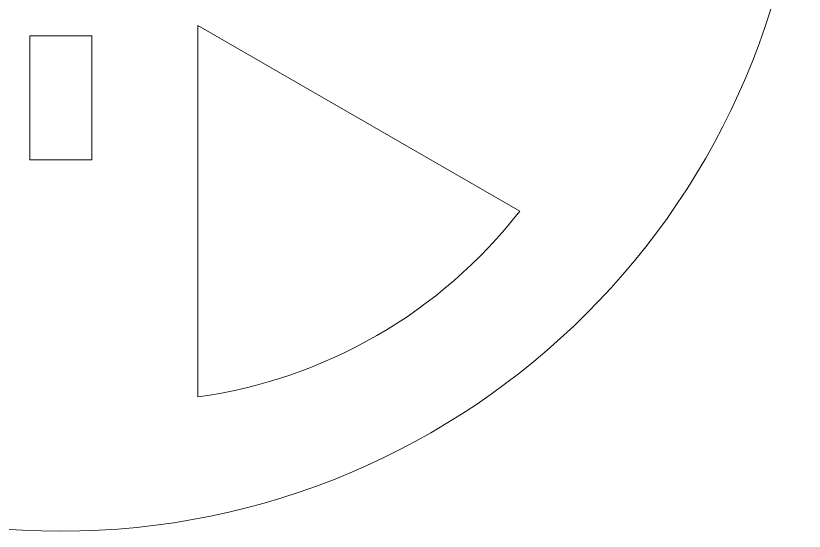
# Model space of a CAD drawing. Header units: inches. Extents: x 0.15 to 9.58, y -4.79 to -0.12.
# Drawn here: x 1.685 to 3.275, y -3.168 to -2.128 of the extents above; entities that cross this region are included whole.
import ezdxf

# ---------------------------------------------------------------- set-up
doc = ezdxf.new("R2010")
doc.units = ezdxf.units.IN
doc.header["$MEASUREMENT"] = 0
doc.layers.add('Layer 1', color=7, linetype='Continuous')

# ---------------------------------------------------------------- blocks, each defined once
blk = doc.blocks.new('block 93')
at = {"layer": 'Layer 1', "color": 7, "lineweight": 15, "true_color": 0xffffff}
blk.add_lwpolyline([(1.7129, -2.4183), (1.7129, -2.1683)], dxfattribs=at)
blk = doc.blocks.new('block 94')
at = {"layer": 'Layer 1', "color": 7, "lineweight": 15, "true_color": 0xffffff}
blk.add_lwpolyline([(1.7129, -2.4183), (1.8379, -2.4183)], dxfattribs=at)
blk = doc.blocks.new('block 95')
at = {"layer": 'Layer 1', "color": 7, "lineweight": 15, "true_color": 0xffffff}
blk.add_lwpolyline([(1.8379, -2.4183), (1.8379, -2.1683)], dxfattribs=at)
blk = doc.blocks.new('block 96')
at = {"layer": 'Layer 1', "color": 7, "lineweight": 15, "true_color": 0xffffff}
blk.add_lwpolyline([(1.8379, -2.1683), (1.7129, -2.1683)], dxfattribs=at)
blk = doc.blocks.new('block 101')
at = {"layer": 'Layer 1', "color": 7, "lineweight": 15, "true_color": 0xffffff}
blk.add_open_spline([(3.2754, -1.6683), (3.2754, -0.8399), (2.6038, -0.1683), (1.7754, -0.1683), (0.9469, -0.1683), (0.2754, -0.8399), (0.2754, -1.6683), (0.2754, -2.4967), (0.9469, -3.1683), (1.7754, -3.1683), (2.6038, -3.1683), (3.2754, -2.4967), (3.2754, -1.6683), (3.2754, -1.6683), (3.2754, -1.6683), (3.2754, -1.6683)], degree=3, knots=[0, 0, 0, 0, 1, 1, 1, 2, 2, 2, 3, 3, 3, 4, 4, 4, 5, 5, 5, 5], dxfattribs=at)
blk = doc.blocks.new('block 115')
at = {"layer": 'Layer 1', "color": 7, "lineweight": 15, "true_color": 0xffffff}
blk.add_lwpolyline([(2.0519, -2.1472), (2.7014, -2.5222)], dxfattribs=at)
blk = doc.blocks.new('block 116')
at = {"layer": 'Layer 1', "color": 7, "lineweight": 15, "true_color": 0xffffff}
blk.add_lwpolyline([(2.0519, -2.1472), (2.0519, -2.8972)], dxfattribs=at)
blk = doc.blocks.new('block 117')
at = {"layer": 'Layer 1', "color": 7, "lineweight": 15, "true_color": 0xffffff}
blk.add_open_spline([(2.0519, -2.8972), (2.309, -2.8616), (2.542, -2.7271), (2.7014, -2.5222)], degree=3, dxfattribs=at)
blk = doc.blocks.new('block 2')
at = {"layer": 'Layer 1'}
for name in ['block 101', 'block 115', 'block 116', 'block 93', 'block 96', 'block 95', 'block 94', 'block 117']:
    blk.add_blockref(name, (0, 0), dxfattribs=at)

msp = doc.modelspace()

# ---------------------------------------------------------------- block references
at = {"layer": 'Layer 1'}
msp.add_blockref('block 2', (0, 0), dxfattribs=at)

doc.saveas('drawing.dxf')
